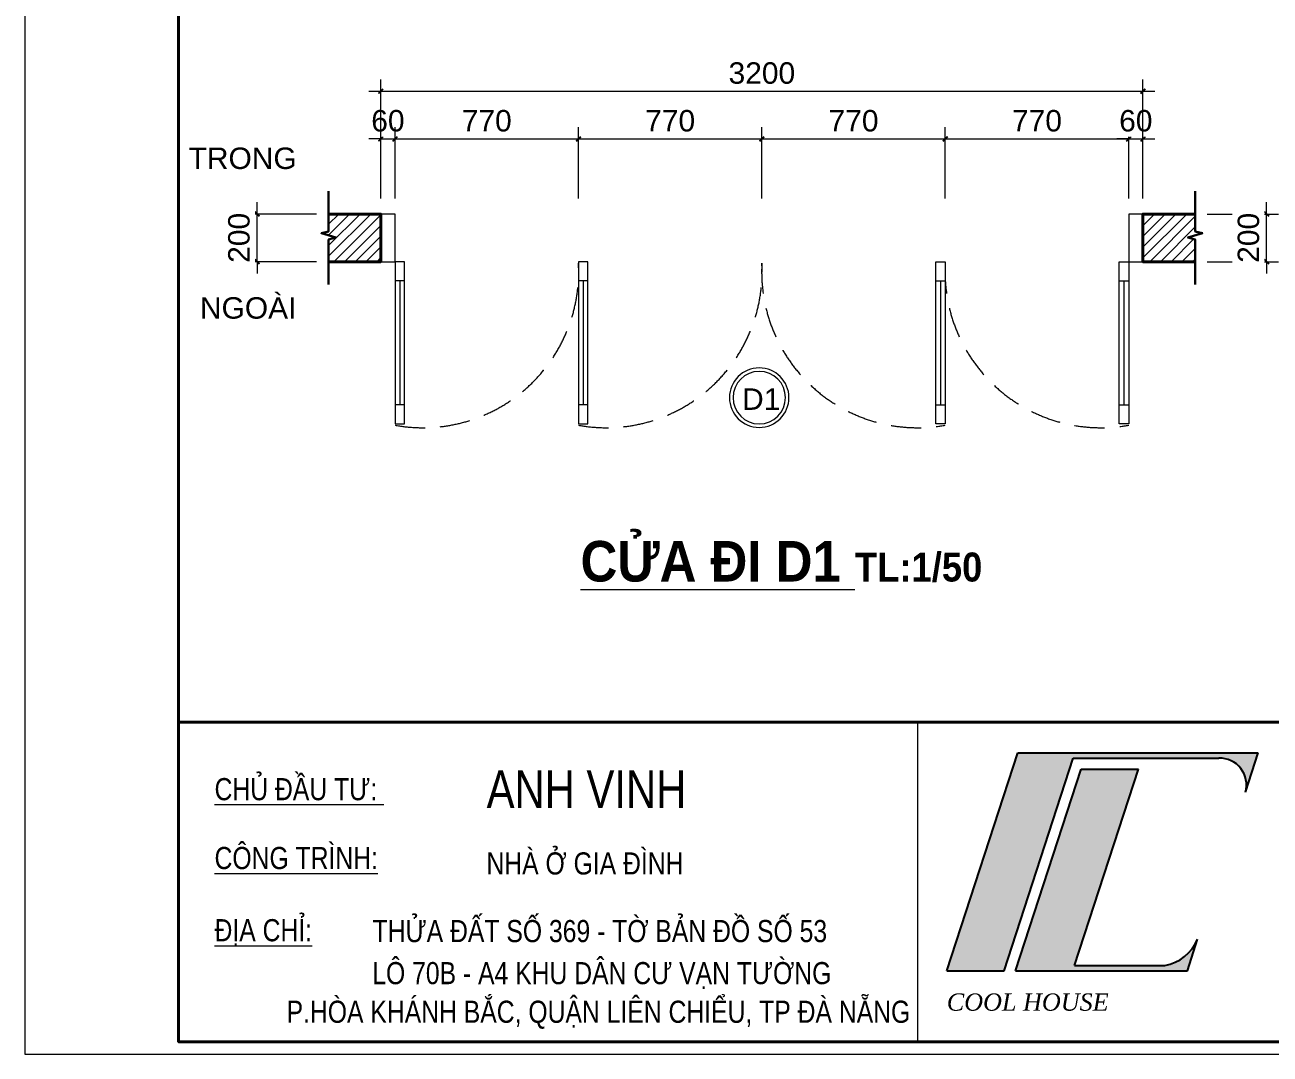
# Model space of a CAD drawing. Header units: inches. Extents: x 921646 to 2157952, y -92667 to 262089.
# Drawn here: x 1944323 to 1949550, y -24405 to -20087 of the extents above; entities that cross this region are included whole.
import ezdxf
from ezdxf.enums import TextEntityAlignment as Align

# ---------------------------------------------------------------- set-up
doc = ezdxf.new("R2010")
doc.units = ezdxf.units.IN
doc.header["$MEASUREMENT"] = 0
doc.linetypes.add('HIDDEN', pattern=[9.525, 6.35, -3.175])
doc.layers.get('0').update_dxf_attribs({"lineweight": 9})
doc.layers.get('DEFPOINTS').update_dxf_attribs({"lineweight": 9})
for name, color, linetype, lineweight in [('11 CUA', 42, 'Continuous', 15), ('13 TRICH DAN', 134, 'Continuous', 9), ('14 KHUAT', 106, 'HIDDEN', 13), ('15 TEXT', 134, 'Continuous', 15), ('3. THAY DAY', 4, 'Continuous', 30), ('4 TUONG', 255, 'Continuous', 40), ('Cp Net Dam 0.25', 4, 'Continuous', 25), ('Cp Net Manh 0.15', 8, 'Continuous', 15), ('Cp Net Thep 0.40', 2, 'Continuous', 40), ('Cp Text 0.15', 3, 'Continuous', 15), ('dim', 252, 'Continuous', 9), ('HATCH', 244, 'Continuous', 0)]:
    doc.layers.add(name, color=color, linetype=linetype, lineweight=lineweight)
doc.styles.add('ARIAL', font='arial.ttf')
doc.styles.add('CHU', font='arial.ttf')
doc.styles.add('IN', font='VHARIAL.TTF')
doc.styles.add('kich thuot', font='arial.ttf', dxfattribs={"width": 0.8})
doc.styles.add('kt', font='VHELVCN.TTF')
doc.dimstyles.new('VJC100', dxfattribs={"dimscale": 1.2, "dimtxt": 200, "dimasz": 100, "dimexe": 100, "dimexo": 0, "dimgap": 60, "dimtad": 1, "dimdec": 0, "dimlfac": -1, "dimzin": 9, "dimdsep": 46, "dimtxsty": 'CHU', "dimblk": 'ARCHTICK', "dimcen": 0.9, "dimdle": 100, "dimclrd": 251, "dimclre": 251, "dimclrt": 3, "dimadec": 0, "dimazin": 0, "dimtfac": 1, "dimtdec": 0, "dimtix": 1, "dimtmove": 2, "dimatfit": 3, "dimfxl": 500, "dimtolj": 1, "dimtzin": 0, "dimlwd": 13, "dimlwe": 9, "dimarcsym": 0})

# ---------------------------------------------------------------- blocks, each defined once
blk = doc.blocks.new('KH CUA')
at = {"layer": '11 CUA'}
blk.add_circle((0, 0), 187, dxfattribs=at)
at = {"layer": '15 TEXT', "color": 7}
blk.add_circle((0, 0), 165, dxfattribs=at)
at = {"layer": '15 TEXT', "style": 'kich thuot', "width": 0.6, "flags": 4}
blk.add_attdef('A', text='', height=250, dxfattribs=at).set_placement((5.7, -116.9), align=Align.CENTER)
blk = doc.blocks.new('_ArchTick')
at = {"layer": 'dim', "const_width": 0.15}
blk.add_lwpolyline([(0.2, 0.2), (-0.2, -0.2)], dxfattribs=at)
blk = doc.blocks.new('*D720')
at = {"layer": 'DEFPOINTS', "color": 0, "transparency": 16777216}
for p in [(1945816.7, -20865.3), (1945876.7, -20865.3)]:
    blk.add_point(p, dxfattribs=at)
at = {"layer": 'dim', "color": 251, "lineweight": 9, "transparency": 16777216}
for p, q in [((1945816.7, -20815.3), (1945816.7, -20515.3)), ((1945876.7, -20815.3), (1945876.7, -20515.3))]:
    blk.add_line(p, q, dxfattribs=at)
at = {"layer": 'dim', "color": 251, "lineweight": 13, "transparency": 16777216}
for p, q in [((1945816.7, -20565.3), (1945766.7, -20565.3)), ((1945816.7, -20565.3), (1945876.7, -20565.3)), ((1945876.7, -20565.3), (1945926.7, -20565.3))]:
    blk.add_line(p, q, dxfattribs=at)
at = {"layer": 'dim', "color": 251, "lineweight": 13, "transparency": 16777216, "xscale": 50, "yscale": 50, "zscale": 50}
blk.add_blockref('_ArchTick', (1945816.7, -20565.3), dxfattribs=at)
at = {"layer": 'dim', "color": 251, "lineweight": 13, "transparency": 16777216, "xscale": 50, "yscale": 50, "zscale": 50, "rotation": 180}
blk.add_blockref('_ArchTick', (1945876.7, -20565.3), dxfattribs=at)
at = {"layer": 'dim', "color": 3, "transparency": 16777216, "insert": (1945846.7, -20489.4), "char_height": 90, "attachment_point": 5, "style": 'CHU', "bg_fill": 3, "box_fill_scale": 1.25, "bg_fill_color": 9, "bg_fill_true_color": 13158600, "bg_fill_transparency": 0}
blk.add_mtext('\\A1;60', dxfattribs=at)
at = {"layer": 'DEFPOINTS', "color": 0, "transparency": 16777216}
blk.add_point((1945876.7, -20565.3), dxfattribs=at)
blk = doc.blocks.new('*D721')
at = {"layer": 'DEFPOINTS', "color": 0, "transparency": 16777216}
for p in [(1946646.7, -20565.3), (1945876.7, -20865.3), (1946646.7, -20865.3)]:
    blk.add_point(p, dxfattribs=at)
at = {"layer": 'dim', "color": 251, "lineweight": 9, "transparency": 16777216}
for p, q in [((1945876.7, -20815.3), (1945876.7, -20515.3)), ((1946646.7, -20815.3), (1946646.7, -20515.3))]:
    blk.add_line(p, q, dxfattribs=at)
at = {"layer": 'dim', "color": 251, "lineweight": 13, "transparency": 16777216}
blk.add_line((1945826.7, -20565.3), (1946696.7, -20565.3), dxfattribs=at)
at = {"layer": 'dim', "color": 251, "lineweight": 13, "transparency": 16777216, "xscale": 50, "yscale": 50, "zscale": 50, "rotation": 180}
blk.add_blockref('_ArchTick', (1945876.7, -20565.3), dxfattribs=at)
at = {"layer": 'dim', "color": 251, "lineweight": 13, "transparency": 16777216, "xscale": 50, "yscale": 50, "zscale": 50}
blk.add_blockref('_ArchTick', (1946646.7, -20565.3), dxfattribs=at)
at = {"layer": 'dim', "color": 3, "transparency": 16777216, "insert": (1946261.7, -20489.4), "char_height": 90, "attachment_point": 5, "style": 'CHU', "bg_fill": 3, "box_fill_scale": 1.25, "bg_fill_color": 9, "bg_fill_true_color": 13158600, "bg_fill_transparency": 0}
blk.add_mtext('\\A1;770', dxfattribs=at)
blk = doc.blocks.new('*D722')
at = {"layer": 'DEFPOINTS', "color": 0, "transparency": 16777216}
for p in [(1947416.7, -20565.3), (1946646.7, -20865.3), (1947416.7, -20865.3)]:
    blk.add_point(p, dxfattribs=at)
at = {"layer": 'dim', "color": 251, "lineweight": 9, "transparency": 16777216}
for p, q in [((1946646.7, -20815.3), (1946646.7, -20515.3)), ((1947416.7, -20815.3), (1947416.7, -20515.3))]:
    blk.add_line(p, q, dxfattribs=at)
at = {"layer": 'dim', "color": 251, "lineweight": 13, "transparency": 16777216}
blk.add_line((1946596.7, -20565.3), (1947466.7, -20565.3), dxfattribs=at)
at = {"layer": 'dim', "color": 251, "lineweight": 13, "transparency": 16777216, "xscale": 50, "yscale": 50, "zscale": 50, "rotation": 180}
blk.add_blockref('_ArchTick', (1946646.7, -20565.3), dxfattribs=at)
at = {"layer": 'dim', "color": 251, "lineweight": 13, "transparency": 16777216, "xscale": 50, "yscale": 50, "zscale": 50}
blk.add_blockref('_ArchTick', (1947416.7, -20565.3), dxfattribs=at)
at = {"layer": 'dim', "color": 3, "transparency": 16777216, "insert": (1947031.7, -20489.4), "char_height": 90, "attachment_point": 5, "style": 'CHU', "bg_fill": 3, "box_fill_scale": 1.25, "bg_fill_color": 9, "bg_fill_true_color": 13158600, "bg_fill_transparency": 0}
blk.add_mtext('\\A1;770', dxfattribs=at)
blk = doc.blocks.new('*D723')
at = {"layer": 'DEFPOINTS', "color": 0, "transparency": 16777216}
for p in [(1948186.7, -20565.3), (1947416.7, -20865.3), (1948186.7, -20865.3)]:
    blk.add_point(p, dxfattribs=at)
at = {"layer": 'dim', "color": 251, "lineweight": 9, "transparency": 16777216}
for p, q in [((1947416.7, -20815.3), (1947416.7, -20515.3)), ((1948186.7, -20815.3), (1948186.7, -20515.3))]:
    blk.add_line(p, q, dxfattribs=at)
at = {"layer": 'dim', "color": 251, "lineweight": 13, "transparency": 16777216}
blk.add_line((1947366.7, -20565.3), (1948236.7, -20565.3), dxfattribs=at)
at = {"layer": 'dim', "color": 251, "lineweight": 13, "transparency": 16777216, "xscale": 50, "yscale": 50, "zscale": 50, "rotation": 180}
blk.add_blockref('_ArchTick', (1947416.7, -20565.3), dxfattribs=at)
at = {"layer": 'dim', "color": 251, "lineweight": 13, "transparency": 16777216, "xscale": 50, "yscale": 50, "zscale": 50}
blk.add_blockref('_ArchTick', (1948186.7, -20565.3), dxfattribs=at)
at = {"layer": 'dim', "color": 3, "transparency": 16777216, "insert": (1947801.7, -20489.4), "char_height": 90, "attachment_point": 5, "style": 'CHU', "bg_fill": 3, "box_fill_scale": 1.25, "bg_fill_color": 9, "bg_fill_true_color": 13158600, "bg_fill_transparency": 0}
blk.add_mtext('\\A1;770', dxfattribs=at)
blk = doc.blocks.new('*D724')
at = {"layer": 'DEFPOINTS', "color": 0, "transparency": 16777216}
for p in [(1948956.7, -20565.3), (1948186.7, -20865.3), (1948956.7, -20865.3)]:
    blk.add_point(p, dxfattribs=at)
at = {"layer": 'dim', "color": 251, "lineweight": 9, "transparency": 16777216}
for p, q in [((1948186.7, -20815.3), (1948186.7, -20515.3)), ((1948956.7, -20815.3), (1948956.7, -20515.3))]:
    blk.add_line(p, q, dxfattribs=at)
at = {"layer": 'dim', "color": 251, "lineweight": 13, "transparency": 16777216}
blk.add_line((1948136.7, -20565.3), (1949006.7, -20565.3), dxfattribs=at)
at = {"layer": 'dim', "color": 251, "lineweight": 13, "transparency": 16777216, "xscale": 50, "yscale": 50, "zscale": 50, "rotation": 180}
blk.add_blockref('_ArchTick', (1948186.7, -20565.3), dxfattribs=at)
at = {"layer": 'dim', "color": 251, "lineweight": 13, "transparency": 16777216, "xscale": 50, "yscale": 50, "zscale": 50}
blk.add_blockref('_ArchTick', (1948956.7, -20565.3), dxfattribs=at)
at = {"layer": 'dim', "color": 3, "transparency": 16777216, "insert": (1948571.7, -20489.4), "char_height": 90, "attachment_point": 5, "style": 'CHU', "bg_fill": 3, "box_fill_scale": 1.25, "bg_fill_color": 9, "bg_fill_true_color": 13158600, "bg_fill_transparency": 0}
blk.add_mtext('\\A1;770', dxfattribs=at)
blk = doc.blocks.new('*D725')
at = {"layer": 'DEFPOINTS', "color": 0, "transparency": 16777216}
for p in [(1948956.7, -20865.3), (1949016.7, -20865.3)]:
    blk.add_point(p, dxfattribs=at)
at = {"layer": 'dim', "color": 251, "lineweight": 9, "transparency": 16777216}
for p, q in [((1948956.7, -20815.3), (1948956.7, -20515.3)), ((1949016.7, -20815.3), (1949016.7, -20515.3))]:
    blk.add_line(p, q, dxfattribs=at)
at = {"layer": 'dim', "color": 251, "lineweight": 13, "transparency": 16777216}
for p, q in [((1948956.7, -20565.3), (1948906.7, -20565.3)), ((1948956.7, -20565.3), (1949016.7, -20565.3)), ((1949016.7, -20565.3), (1949066.7, -20565.3))]:
    blk.add_line(p, q, dxfattribs=at)
at = {"layer": 'dim', "color": 251, "lineweight": 13, "transparency": 16777216, "xscale": 50, "yscale": 50, "zscale": 50}
blk.add_blockref('_ArchTick', (1948956.7, -20565.3), dxfattribs=at)
at = {"layer": 'dim', "color": 251, "lineweight": 13, "transparency": 16777216, "xscale": 50, "yscale": 50, "zscale": 50, "rotation": 180}
blk.add_blockref('_ArchTick', (1949016.7, -20565.3), dxfattribs=at)
at = {"layer": 'dim', "color": 3, "transparency": 16777216, "insert": (1948986.7, -20489.4), "char_height": 90, "attachment_point": 5, "style": 'CHU', "bg_fill": 3, "box_fill_scale": 1.25, "bg_fill_color": 9, "bg_fill_true_color": 13158600, "bg_fill_transparency": 0}
blk.add_mtext('\\A1;60', dxfattribs=at)
at = {"layer": 'DEFPOINTS', "color": 0, "transparency": 16777216}
blk.add_point((1949016.7, -20565.3), dxfattribs=at)
blk = doc.blocks.new('*D726')
at = {"layer": 'DEFPOINTS', "color": 0, "transparency": 16777216}
for p in [(1949016.7, -20365.2), (1945816.7, -20865.3), (1949016.7, -20865.3)]:
    blk.add_point(p, dxfattribs=at)
at = {"layer": 'dim', "color": 251, "lineweight": 9, "transparency": 16777216}
for p, q in [((1945816.7, -20815.3), (1945816.7, -20315.2)), ((1949016.7, -20815.3), (1949016.7, -20315.2))]:
    blk.add_line(p, q, dxfattribs=at)
at = {"layer": 'dim', "color": 251, "lineweight": 13, "transparency": 16777216}
blk.add_line((1945766.7, -20365.2), (1949066.7, -20365.2), dxfattribs=at)
at = {"layer": 'dim', "color": 251, "lineweight": 13, "transparency": 16777216, "xscale": 50, "yscale": 50, "zscale": 50, "rotation": 180}
blk.add_blockref('_ArchTick', (1945816.7, -20365.2), dxfattribs=at)
at = {"layer": 'dim', "color": 251, "lineweight": 13, "transparency": 16777216, "xscale": 50, "yscale": 50, "zscale": 50}
blk.add_blockref('_ArchTick', (1949016.7, -20365.2), dxfattribs=at)
at = {"layer": 'dim', "color": 3, "transparency": 16777216, "insert": (1947416.7, -20289.2), "char_height": 90, "attachment_point": 5, "style": 'CHU', "bg_fill": 3, "box_fill_scale": 1.25, "bg_fill_color": 9, "bg_fill_true_color": 13158600, "bg_fill_transparency": 0}
blk.add_mtext('\\A1;3200', dxfattribs=at)
blk = doc.blocks.new('*D742')
at = {"layer": 'DEFPOINTS', "color": 0, "transparency": 16777216}
for p in [(1945597.6, -20880.3), (1945597.6, -21080.3)]:
    blk.add_point(p, dxfattribs=at)
at = {"layer": 'dim', "color": 251, "lineweight": 13, "transparency": 16777216}
for p, q in [((1945297.6, -20880.3), (1945297.6, -20830.3)), ((1945297.6, -21080.3), (1945297.6, -20880.3)), ((1945297.6, -21080.3), (1945297.6, -21130.3))]:
    blk.add_line(p, q, dxfattribs=at)
at = {"layer": 'dim', "color": 251, "lineweight": 9, "transparency": 16777216}
for p, q in [((1945547.6, -20880.3), (1945247.6, -20880.3)), ((1945547.6, -21080.3), (1945247.6, -21080.3))]:
    blk.add_line(p, q, dxfattribs=at)
at = {"layer": 'dim', "color": 251, "lineweight": 13, "transparency": 16777216, "xscale": 50, "yscale": 50, "zscale": 50}
for p, rotation in [((1945297.6, -20880.3), 270), ((1945297.6, -21080.3), 90)]:
    blk.add_blockref('_ArchTick', p, dxfattribs=dict(at, rotation=rotation))
at = {"layer": 'dim', "color": 3, "transparency": 16777216, "insert": (1945221.6, -20980.3), "char_height": 90, "attachment_point": 5, "rotation": 90, "style": 'CHU', "bg_fill": 3, "box_fill_scale": 1.25, "bg_fill_color": 9, "bg_fill_true_color": 13158600, "bg_fill_transparency": 0}
blk.add_mtext('\\A1;200', dxfattribs=at)
at = {"layer": 'DEFPOINTS', "color": 0, "transparency": 16777216}
blk.add_point((1945297.6, -20880.3), dxfattribs=at)
blk = doc.blocks.new('*D743')
at = {"layer": 'DEFPOINTS', "color": 0, "transparency": 16777216}
for p in [(1949235.9, -20880.3), (1949235.9, -21080.3)]:
    blk.add_point(p, dxfattribs=at)
at = {"layer": 'dim', "color": 251, "lineweight": 13, "transparency": 16777216}
for p, q in [((1949535.9, -20880.3), (1949535.9, -20830.3)), ((1949535.9, -21080.3), (1949535.9, -20880.3)), ((1949535.9, -21080.3), (1949535.9, -21130.3))]:
    blk.add_line(p, q, dxfattribs=at)
at = {"layer": 'dim', "color": 251, "lineweight": 9, "transparency": 16777216}
for p, q in [((1949285.9, -20880.3), (1949585.9, -20880.3)), ((1949285.9, -21080.3), (1949585.9, -21080.3))]:
    blk.add_line(p, q, dxfattribs=at)
at = {"layer": 'dim', "color": 251, "lineweight": 13, "transparency": 16777216, "xscale": 50, "yscale": 50, "zscale": 50}
for p, rotation in [((1949535.9, -20880.3), 270), ((1949535.9, -21080.3), 90)]:
    blk.add_blockref('_ArchTick', p, dxfattribs=dict(at, rotation=rotation))
at = {"layer": 'dim', "color": 3, "transparency": 16777216, "insert": (1949459.9, -20980.3), "char_height": 90, "attachment_point": 5, "rotation": 90, "style": 'CHU', "bg_fill": 3, "box_fill_scale": 1.25, "bg_fill_color": 9, "bg_fill_true_color": 13158600, "bg_fill_transparency": 0}
blk.add_mtext('\\A1;200', dxfattribs=at)
at = {"layer": 'DEFPOINTS', "color": 0, "transparency": 16777216}
blk.add_point((1949535.9, -20880.3), dxfattribs=at)
blk = doc.blocks.new('Khung Ht dep')
at = {"layer": 'HATCH'}
h = blk.add_hatch(color=256, dxfattribs=at)
h.dxf.hatch_style = 1
h.paths.add_polyline_path([(9412, 2369), (9878, 2369), (10440, 4098), (11626, 4098, -0.508984), (11842, 3821), (11946, 4142), (9989, 4142)])
h.paths.add_polyline_path([(9972, 2369), (11370, 2369), (11453, 2625, -0.262638), (11186, 2413), (10452, 2413), (10971, 4009), (10505, 4009)], flags=17)
blk.add_line((9173, 4392), (9173, 1792))
at = {"layer": 'Cp Net Dam 0.25'}
for p, q in [((9412, 2369), (9989, 4142)), ((9878, 2369), (10440, 4098)), ((9989, 4142), (11946, 4142)), ((10440, 4098), (11626, 4098)), ((11842, 3821), (11946, 4142)), ((9972, 2369), (10505, 4009)), ((10452, 2413), (10971, 4009)), ((10505, 4009), (10971, 4009)), ((11370, 2369), (11453, 2625)), ((9412, 2369), (9878, 2369)), ((9972, 2369), (11370, 2369)), ((10452, 2413), (11186, 2413))]:
    blk.add_line(p, q, dxfattribs=at)
for centre, radius, start, end in [((11633, 3881), 217, 344.0217, 91.9232), ((11131, 2756), 347, 278.9949, 337.8578)]:
    blk.add_arc(centre, radius, start, end, dxfattribs=at)
at = {"layer": 'Cp Net Thep 0.40', "color": 106}
blk.add_line((3162, 4392), (30380, 4392), dxfattribs=at)
at = {"layer": 'Cp Net Thep 0.40', "color": 106, "flags": 128}
blk.add_lwpolyline([(30380, 21415), (30380, 1792), (3162, 1792), (3162, 21415)], close=True, dxfattribs=at)
at = {"layer": 'DEFPOINTS', "ltscale": 100}
blk.add_lwpolyline([(30430, 1692), (30430, 21515), (1912, 21515), (1912, 1692)], close=True, dxfattribs=at)
at = {"layer": 'Cp Net Manh 0.15', "insert": (9412, 2185), "char_height": 140.72, "width": 1957.54, "attachment_point": 1, "rotation": 359.9996, "style": 'kt'}
blk.add_mtext('\\pxqd;{\\fTimes New Roman|b0|i1|c0|p18;COOL HOUSE}', dxfattribs=at)
at = {"layer": 'Cp Text 0.15', "color": 7, "ltscale": 100, "style": 'IN', "width": 0.8}
for s, height, p in [('%%uchñ ®Çu t\xad: ', 180, (3455, 3756)), ('ANH VINH', 304.2, (5669, 3694, -32416)), ('%%Uc«ng tr×nh:', 180, (3455, 3196)), ('nhµ ë gia ®×nh', 180, (5667, 3152, -32416)), ('%%U®Þa chØ:', 180, (3455, 2609)), ('thöa ®Êt sè 369 - tê b¶n ®å sè 53', 180, (4741, 2602, -32416)), ('l« 70b - a4 khu d©n c\xad v¹n t\xadêng ', 180, (4738, 2260, -32416)), ('p.hßa kh¸nh b¾c, quËn liªn chiÓu, tp ®µ n½ng', 180, (4041, 1946, -32416))]:
    blk.add_text(s, height=height, dxfattribs=at).set_placement(p)

msp = doc.modelspace()

# ---------------------------------------------------------------- hatches: boundary and pattern name
at = {"layer": 'HATCH'}
h = msp.add_hatch(dxfattribs=at)
h.set_pattern_fill('ANSI31', color=256, scale=10)
h.set_pattern_definition([(45, (1724956.523, 98877.367), (-22.4506403, 22.4506403), [])])
h.paths.add_polyline_path([(1945816.7, -21080.3), (1945816.7, -20880.3), (1945597.6, -20880.3), (1945597.6, -20953.1), (1945567.4, -20961.2), (1945627.8, -20979.4), (1945597.6, -20987.5), (1945597.6, -21080.3)])
h = msp.add_hatch(dxfattribs=at)
h.set_pattern_fill('ANSI31', color=256, scale=10)
h.set_pattern_definition([(45, (1723936.492, 98877.367), (-22.4506403, 22.4506403), [])])
h.paths.add_polyline_path([(1949016.7, -21080.3), (1949016.7, -20880.3), (1949235.9, -20880.3), (1949235.9, -20953.1), (1949266.1, -20961.2), (1949205.7, -20979.4), (1949235.9, -20987.5), (1949235.9, -21080.3)])

# ---------------------------------------------------------------- linework, layer by layer
at = {"layer": '11 CUA'}
for points in [[(1945876.7, -20880.3), (1945816.7, -20880.3), (1945816.7, -21080.3), (1945876.7, -21080.3)], [(1949016.7, -20880.3), (1948956.7, -20880.3), (1948956.7, -21080.3), (1949016.7, -21080.3)], [(1945876.7, -21080.3), (1945876.7, -21760.3), (1945916.7, -21760.3), (1945916.7, -21080.3)], [(1946646.7, -21080.3), (1946646.7, -21760.3), (1946686.7, -21760.3), (1946686.7, -21080.3)], [(1948186.7, -21080.3), (1948186.7, -21760.3), (1948146.7, -21760.3), (1948146.7, -21080.3)], [(1948956.7, -21080.3), (1948956.7, -21760.3), (1948916.7, -21760.3), (1948916.7, -21080.3)]]:
    msp.add_lwpolyline(points, close=True, dxfattribs=at)
for points in [[(1945916.7, -21160.3), (1945876.7, -21160.3)], [(1945896.7, -21160.3), (1945896.7, -21680.3)], [(1946686.7, -21160.3), (1946646.7, -21160.3)], [(1946666.7, -21160.3), (1946666.7, -21680.3)], [(1948146.7, -21160.3), (1948186.7, -21160.3)], [(1948166.7, -21160.3), (1948166.7, -21680.3)], [(1948916.7, -21160.3), (1948956.7, -21160.3)], [(1948936.7, -21160.3), (1948936.7, -21680.3)], [(1945916.7, -21680.3), (1945876.7, -21680.3)], [(1946686.7, -21680.3), (1946646.7, -21680.3)], [(1948146.7, -21680.3), (1948186.7, -21680.3)], [(1948916.7, -21680.3), (1948956.7, -21680.3)]]:
    msp.add_lwpolyline(points, dxfattribs=at)
at = {"layer": '14 KHUAT', "ltscale": 20}
for centre, start, end in [((1945993.4, -21122.7), 259.7296, 3.1669), ((1946763.4, -21122.7), 259.7296, 3.1669), ((1948070.1, -21122.7), 176.8331, 280.2704), ((1948840.1, -21122.7), 176.8331, 280.2704)]:
    msp.add_arc(centre, 654.3, start, end, dxfattribs=at)
at = {"layer": '3. THAY DAY'}
for points in [[(1945597.6, -20784), (1945597.6, -20953.1), (1945567.4, -20961.2), (1945627.8, -20979.4), (1945597.6, -20987.5), (1945597.6, -21176.7)], [(1949235.9, -20784), (1949235.9, -20953.1), (1949266.1, -20961.2), (1949205.7, -20979.4), (1949235.9, -20987.5), (1949235.9, -21176.7)]]:
    msp.add_lwpolyline(points, dxfattribs=at)
at = {"layer": '4 TUONG'}
for points in [[(1945597.6, -20880.3), (1945816.7, -20880.3), (1945816.7, -21080.3), (1945597.6, -21080.3)], [(1949235.9, -20880.3), (1949016.7, -20880.3), (1949016.7, -21080.3), (1949235.9, -21080.3)]]:
    msp.add_lwpolyline(points, dxfattribs=at)

# ---------------------------------------------------------------- block references
at = {"layer": '15 TEXT'}
ref = msp.add_blockref('KH CUA', (1947405.7, -21650.8), dxfattribs=dict(at, xscale=-0.6676080590873511, yscale=0.6676080591890505, zscale=0.667608059193803))
ref.add_attrib('A', 'D1', dxfattribs={"height": 90, "style": 'ARIAL'}).set_placement((1947413.9, -21702), align=Align.CENTER)

# ---------------------------------------------------------------- texts
at = {"layer": '13 TRICH DAN', "char_height": 90, "attachment_point": 2, "style": 'ARIAL'}
for s, insert in [('\\pxql;TRONG', (1945236.9, -20601.3)), ('NGOÀI', (1945260, -21229.4))]:
    msp.add_mtext(s, dxfattribs=dict(at, insert=insert))
at = {"layer": '15 TEXT', "insert": (1947498.9, -22252.3), "char_height": 175, "width": 11023.696, "attachment_point": 2, "style": 'IN'}
msp.add_mtext('{\\fArial|b1|i0|c0|p34;\\H0.97222x;\\W0.9;\\LCỬA ĐI D1\\l \\H0.71429x;TL:1/50}', dxfattribs=at)

# ---------------------------------------------------------------- next in the draw order: dimensions: what is measured, and where the dimension line sits
at = {"layer": 'dim'}
dim = msp.add_linear_dim(base=(1945876.7, -20565.3), p1=(1945816.7, -20865.3), p2=(1945876.7, -20865.3), dimstyle='VJC100', override={"dimscale": 0.5, "dimtxt": 180, "dimexo": 100, "dimtfill": 1}, dxfattribs=at)
dim.commit()
dim.dimension.update_dxf_attribs({"geometry": '*D720', "text_midpoint": (1945846.7, -20489.4)})
for base, p1, p2, picture, middle in [((1945297.6, -20880.3), (1945597.6, -21080.3), (1945597.6, -20880.3), '*D742', (1945221.6, -20980.3)), ((1949535.9, -20880.3), (1949235.9, -21080.3), (1949235.9, -20880.3), '*D743', (1949459.9, -20980.3))]:
    dim = msp.add_linear_dim(base=base, p1=p1, p2=p2, angle=90, dimstyle='VJC100', override={"dimscale": 0.5, "dimtxt": 180, "dimexo": 100, "dimtfill": 1}, dxfattribs=at)
    dim.commit()
    dim.dimension.update_dxf_attribs({"geometry": picture, "text_midpoint": middle})

# ---------------------------------------------------------------- next in the draw order: dimensions: what is measured, and where the dimension line sits
dim = msp.add_linear_dim(base=(1946646.7, -20565.3), p1=(1945876.7, -20865.3), p2=(1946646.7, -20865.3), dimstyle='VJC100', override={"dimscale": 0.5, "dimtxt": 180, "dimexo": 100, "dimtfill": 1}, dxfattribs=at)
dim.commit()
dim.dimension.update_dxf_attribs({"geometry": '*D721', "text_midpoint": (1946261.7, -20489.4)})

# ---------------------------------------------------------------- next in the draw order: dimensions: what is measured, and where the dimension line sits
dim = msp.add_linear_dim(base=(1947416.7, -20565.3), p1=(1946646.7, -20865.3), p2=(1947416.7, -20865.3), dimstyle='VJC100', override={"dimscale": 0.5, "dimtxt": 180, "dimexo": 100, "dimtfill": 1}, dxfattribs=at)
dim.commit()
dim.dimension.update_dxf_attribs({"geometry": '*D722', "text_midpoint": (1947031.7, -20489.4)})

# ---------------------------------------------------------------- next in the draw order: dimensions: what is measured, and where the dimension line sits
dim = msp.add_linear_dim(base=(1948186.7, -20565.3), p1=(1947416.7, -20865.3), p2=(1948186.7, -20865.3), dimstyle='VJC100', override={"dimscale": 0.5, "dimtxt": 180, "dimexo": 100, "dimtfill": 1}, dxfattribs=at)
dim.commit()
dim.dimension.update_dxf_attribs({"geometry": '*D723', "text_midpoint": (1947801.7, -20489.4)})

# ---------------------------------------------------------------- next in the draw order: dimensions: what is measured, and where the dimension line sits
dim = msp.add_linear_dim(base=(1948956.7, -20565.3), p1=(1948186.7, -20865.3), p2=(1948956.7, -20865.3), dimstyle='VJC100', override={"dimscale": 0.5, "dimtxt": 180, "dimexo": 100, "dimtfill": 1}, dxfattribs=at)
dim.commit()
dim.dimension.update_dxf_attribs({"geometry": '*D724', "text_midpoint": (1948571.7, -20489.4)})

# ---------------------------------------------------------------- next in the draw order: dimensions: what is measured, and where the dimension line sits
dim = msp.add_linear_dim(base=(1949016.7, -20565.3), p1=(1948956.7, -20865.3), p2=(1949016.7, -20865.3), dimstyle='VJC100', override={"dimscale": 0.5, "dimtxt": 180, "dimexo": 100, "dimtfill": 1}, dxfattribs=at)
dim.commit()
dim.dimension.update_dxf_attribs({"geometry": '*D725', "text_midpoint": (1948986.7, -20489.4)})

# ---------------------------------------------------------------- next in the draw order: dimensions: what is measured, and where the dimension line sits
dim = msp.add_linear_dim(base=(1949016.7, -20365.2), p1=(1945816.7, -20865.3), p2=(1949016.7, -20865.3), dimstyle='VJC100', override={"dimscale": 0.5, "dimtxt": 180, "dimexo": 100, "dimtfill": 1}, dxfattribs=at)
dim.commit()
dim.dimension.update_dxf_attribs({"geometry": '*D726', "text_midpoint": (1947416.7, -20289.2)})

# ---------------------------------------------------------------- next in the draw order: block references
at = {"layer": 'Cp Net Manh 0.15', "xscale": 0.5160658647642057, "yscale": 0.5160658647642057, "zscale": 0.5160658647642057}
msp.add_blockref('Khung Ht dep', (1943335.8, -25278.5), dxfattribs=at)

doc.saveas('drawing.dxf')
